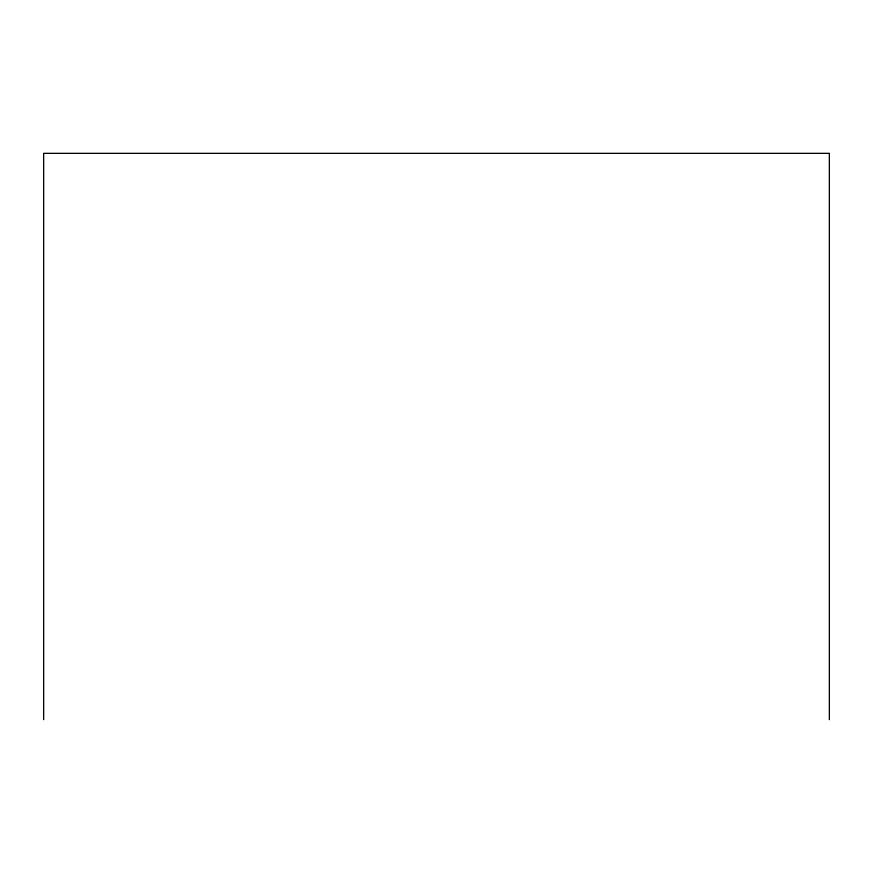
<?xml version="1.0" encoding="UTF-8"?>
<svg xmlns="http://www.w3.org/2000/svg" width="873" height="873" viewBox="0 0 873 873"><rect width="100%" height="100%" fill="white"/><g stroke="black" fill="none" stroke-linecap="round" stroke-linejoin="round"><path stroke-width="1.31" d="M829.35 719.658L829.35 153.342L43.65 153.342L43.65 719.658"/></g></svg>
